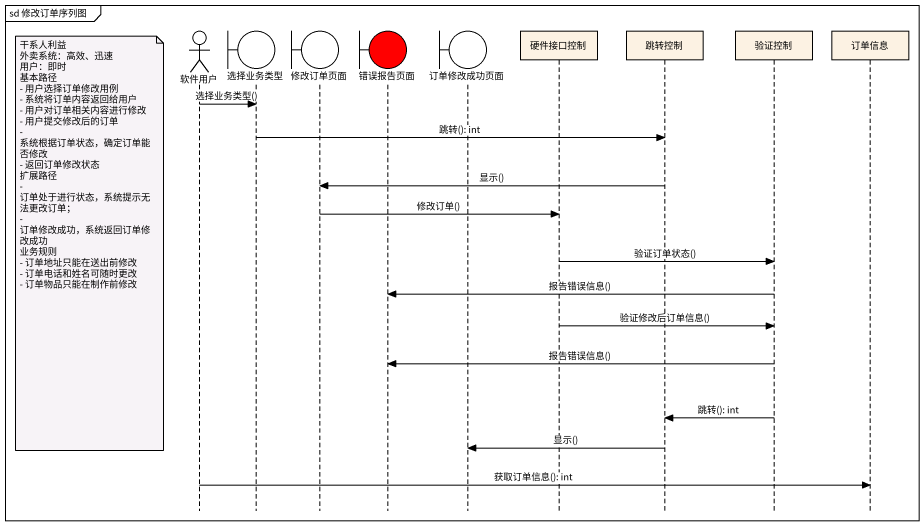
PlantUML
@startuml
mainframe sd 修改订单序列图
hide footbox
actor 软件用户
boundary 选择业务类型
boundary 修改订单页面
boundary 错误报告页面 #FF0000
boundary 订单修改成功页面
participant 硬件接口控制
participant 跳转控制
participant 验证控制
participant 订单信息

软件用户 -> 选择业务类型 : 选择业务类型()
选择业务类型 -> 跳转控制 : 跳转(): int
跳转控制 -> 修改订单页面 : 显示()
修改订单页面 -> 硬件接口控制 : 修改订单()
note left of 软件用户
  干系人利益
  外卖系统：高效、迅速
  用户：即时
  基本路径
  - 用户选择订单修改用例
  - 系统将订单内容返回给用户
  - 用户对订单相关内容进行修改
  - 用户提交修改后的订单
  - 系统根据订单状态，确定订单能否修改
  - 返回订单修改状态
  扩展路径
  - 订单处于进行状态，系统提示无法更改订单；
  - 订单修改成功，系统返回订单修改成功
  业务规则
  - 订单地址只能在送出前修改
  - 订单电话和姓名可随时更改
  - 订单物品只能在制作前修改
end note
硬件接口控制 -> 验证控制 : 验证订单状态()
验证控制 -> 错误报告页面 : 报告错误信息()
硬件接口控制 -> 验证控制 : 验证修改后订单信息()
验证控制 -> 错误报告页面 : 报告错误信息()
验证控制 -> 跳转控制 : 跳转(): int
跳转控制 -> 订单修改成功页面 : 显示()
软件用户 -> 订单信息 : 获取订单信息(): int
@enduml
